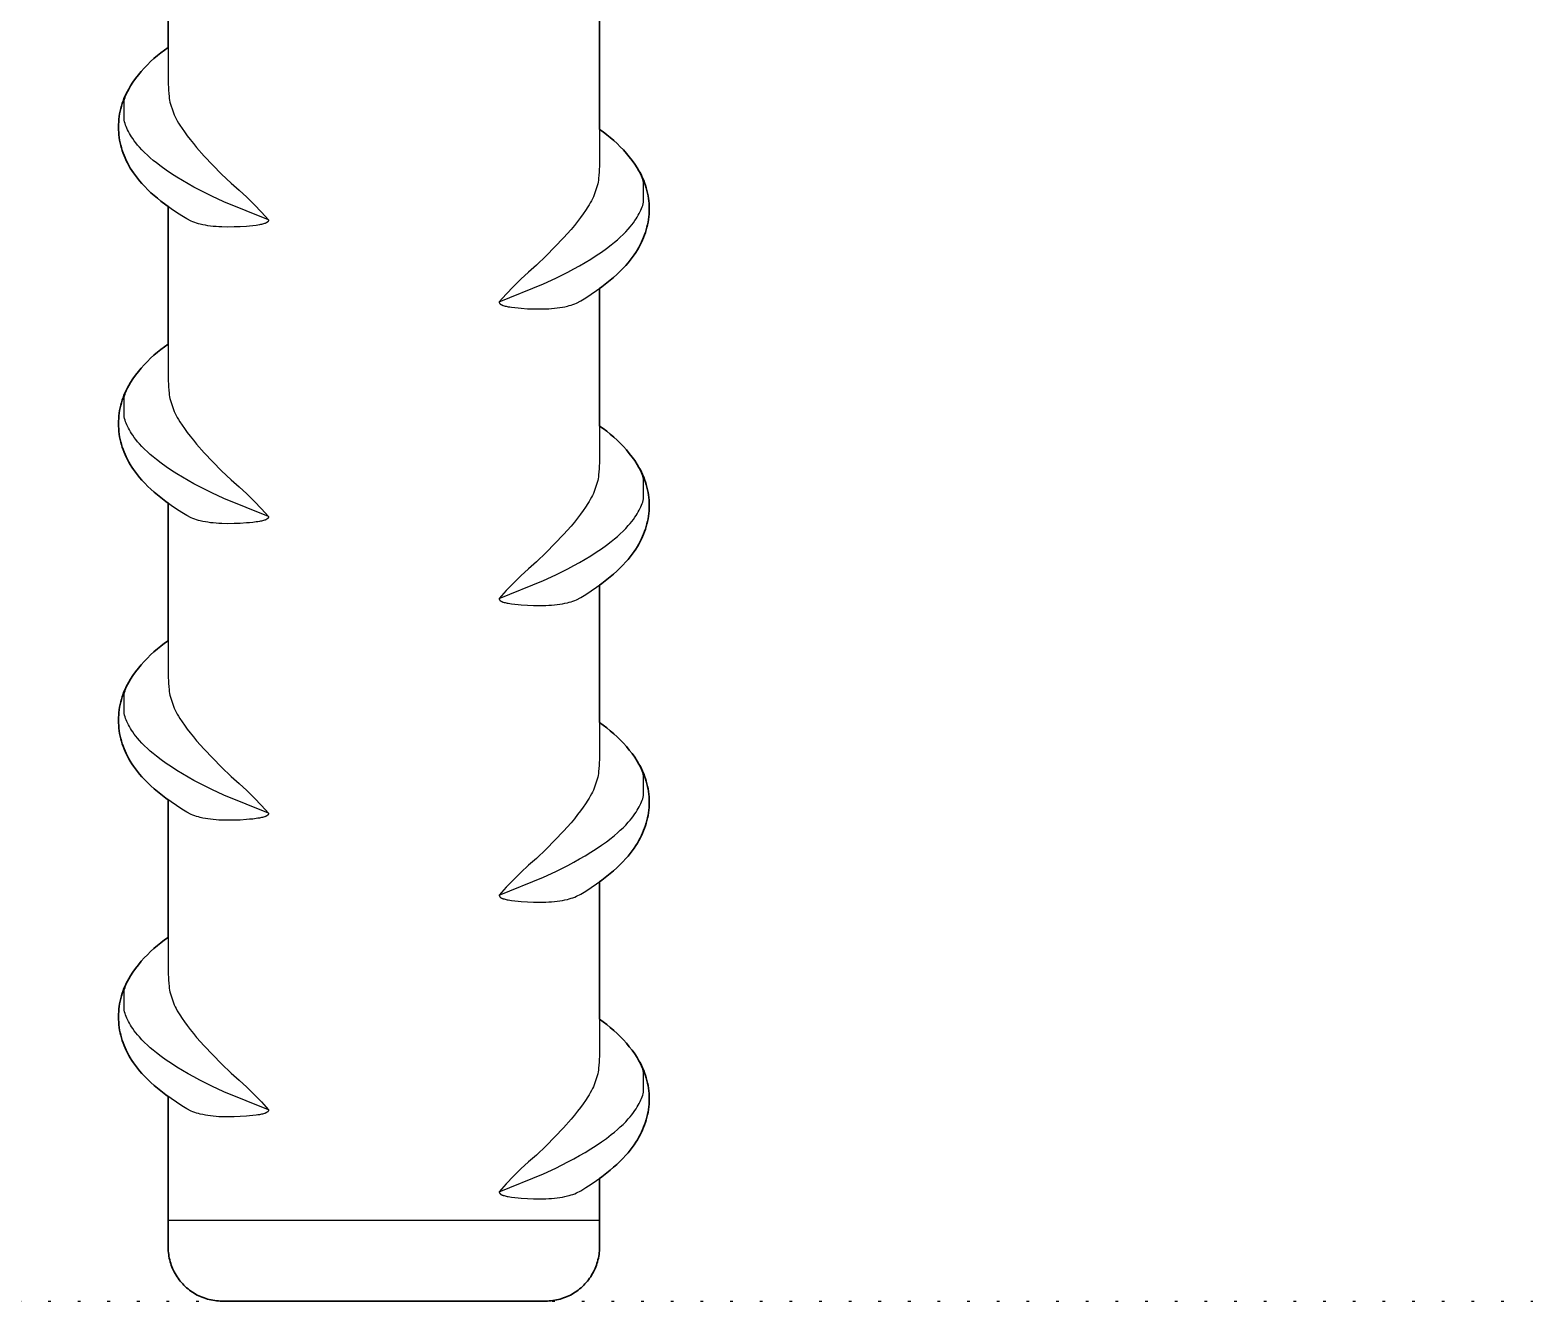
# Model space of a CAD drawing. Header units: millimetres. Extents: x 0 to 1192, y -689 to 404.
# Drawn here: x 775.8 to 831.2, y 0 to 47.1 of the extents above; entities that cross this region are included whole.
import ezdxf

# ---------------------------------------------------------------- set-up
doc = ezdxf.new("R2010")
doc.units = ezdxf.units.MM
doc.linetypes.add('Dots', pattern=[1, 0, -1])
doc.layers.add('Blocks', color=7, linetype='Continuous')
for name, color, linetype, lineweight, true_color in [('Blocks$Inner', 7, 'Continuous', 25, 0x007f00), ('Blocks$Outline', 7, 'Continuous', 35, 0xff3f3f), ('Groud', 7, 'Dots', 25, 0x243775)]:
    doc.layers.add(name, color=color, linetype=linetype, lineweight=lineweight, true_color=true_color)

# ---------------------------------------------------------------- blocks, each defined once
blk = doc.blocks.new('Rebar Side Table Side')
at = {"layer": 'Blocks$Inner'}
for points in [[(60.557, 51.585), (60.557, 45.224), (60.568, 44.9), (60.577, 44.786), (60.59, 44.672), (60.6, 44.603), (60.611, 44.534), (60.625, 44.466), (60.751, 44.062), (60.783, 43.989), (60.818, 43.916), (60.854, 43.845), (60.897, 43.766), (60.943, 43.688), (60.99, 43.611), (61.074, 43.481), (61.162, 43.355), (61.264, 43.215), (61.37, 43.077), (61.491, 42.927), (61.614, 42.779), (61.892, 42.463), (62.538, 41.795), (62.896, 41.451), (63.191, 41.199), (63.476, 40.936), (63.753, 40.665), (64.02, 40.384), (64.278, 40.094), (62.628, 40.759), (62.174, 40.972), (61.728, 41.196), (61.51, 41.312), (61.295, 41.432), (61.086, 41.554), (60.879, 41.68), (60.681, 41.807), (60.486, 41.939), (60.301, 42.072), (60.12, 42.21), (60.006, 42.303), (59.895, 42.397), (59.786, 42.495), (59.684, 42.592), (59.586, 42.691), (59.491, 42.794), (59.425, 42.87), (59.361, 42.947), (59.3, 43.027), (59.241, 43.108), (59.199, 43.172), (59.158, 43.237), (59.119, 43.304), (59.082, 43.371), (59.048, 43.44), (59.022, 43.496), (58.998, 43.553), (58.976, 43.611), (58.956, 43.669), (58.938, 43.728), (58.922, 43.788), (58.922, 44.513), (58.938, 44.573), (58.956, 44.632), (58.976, 44.691), (58.998, 44.748), (59.022, 44.805), (59.048, 44.862), (59.159, 45.065), (59.252, 45.204), (59.351, 45.339), (59.453, 45.472), (59.561, 45.6), (59.672, 45.725), (59.787, 45.847), (59.906, 45.964), (60.03, 46.078), (60.156, 46.187), (60.287, 46.292), (60.42, 46.393), (60.557, 46.489)], [(76.557, 48.548), (76.557, 42.187), (76.547, 41.863), (76.537, 41.749), (76.525, 41.635), (76.515, 41.566), (76.503, 41.497), (76.49, 41.429), (76.364, 41.025), (76.331, 40.952), (76.297, 40.879), (76.261, 40.808), (76.217, 40.729), (76.172, 40.651), (76.125, 40.574), (76.041, 40.444), (75.953, 40.318), (75.851, 40.178), (75.745, 40.04), (75.624, 39.89), (75.5, 39.742), (75.222, 39.426), (74.577, 38.758), (74.218, 38.414), (73.924, 38.161), (73.638, 37.899), (73.362, 37.628), (73.094, 37.347), (72.837, 37.057), (74.486, 37.722), (74.941, 37.935), (75.387, 38.159), (75.604, 38.275), (75.82, 38.395), (76.029, 38.517), (76.235, 38.643), (76.434, 38.77), (76.629, 38.902), (76.814, 39.035), (76.995, 39.173), (77.109, 39.266), (77.22, 39.36), (77.329, 39.458), (77.43, 39.555), (77.529, 39.654), (77.624, 39.757), (77.69, 39.833), (77.753, 39.91), (77.815, 39.99), (77.873, 40.071), (77.916, 40.135), (77.957, 40.2), (77.996, 40.267), (78.032, 40.334), (78.067, 40.403), (78.093, 40.459), (78.116, 40.516), (78.139, 40.574), (78.159, 40.632), (78.177, 40.691), (78.193, 40.751), (78.193, 41.476), (78.177, 41.536), (78.159, 41.595), (78.139, 41.654), (78.116, 41.711), (78.093, 41.768), (78.067, 41.824), (77.956, 42.028), (77.862, 42.167), (77.764, 42.302), (77.661, 42.435), (77.554, 42.563), (77.443, 42.688), (77.327, 42.81), (77.208, 42.927), (77.085, 43.041), (76.958, 43.15), (76.828, 43.255), (76.694, 43.356), (76.557, 43.452)], [(64.278, 40.094), (64.278, 40.09), (64.278, 40.087), (64.278, 40.085), (64.278, 40.083), (64.278, 40.081), (64.277, 40.079), (64.277, 40.077), (64.277, 40.075), (64.277, 40.073), (64.276, 40.071), (64.276, 40.069), (64.275, 40.068), (64.275, 40.066), (64.274, 40.064), (64.274, 40.062), (64.273, 40.06), (64.272, 40.058), (64.272, 40.057), (64.271, 40.055), (64.27, 40.053), (64.269, 40.051), (64.268, 40.05), (64.267, 40.048), (64.266, 40.046), (64.265, 40.044), (64.264, 40.043), (64.263, 40.041), (64.262, 40.039), (64.261, 40.038), (64.26, 40.036), (64.259, 40.034), (64.257, 40.032), (64.256, 40.031), (64.254, 40.029), (64.253, 40.027), (64.251, 40.025), (64.249, 40.024), (64.248, 40.022), (64.244, 40.019), (64.241, 40.015), (64.237, 40.012), (64.233, 40.009), (64.23, 40.006), (64.226, 40.004), (64.222, 40.001), (64.218, 39.998), (64.213, 39.996), (64.209, 39.993), (64.201, 39.989), (64.195, 39.986), (64.189, 39.982), (64.176, 39.977), (64.164, 39.971), (64.151, 39.966), (64.138, 39.961), (64.125, 39.957), (64.099, 39.949), (64.06, 39.938), (64.021, 39.929), (63.982, 39.921), (63.943, 39.913), (63.882, 39.903), (63.821, 39.893), (63.7, 39.878), (63.58, 39.866), (63.462, 39.855), (63.234, 39.84), (63.005, 39.832), (62.775, 39.83), (62.546, 39.834), (62.439, 39.839), (62.333, 39.846), (62.23, 39.855), (62.127, 39.867), (62.031, 39.88), (61.936, 39.895), (61.841, 39.914), (61.746, 39.936), (61.678, 39.953), (61.611, 39.974), (61.544, 39.996), (61.478, 40.021), (61.413, 40.048), (61.25, 40.132), (61.068, 40.244), (60.864, 40.374), (60.664, 40.51), (60.469, 40.65), (60.279, 40.795), (60.156, 40.895), (60.036, 40.998), (59.918, 41.104), (59.801, 41.214), (59.689, 41.328), (59.58, 41.446), (59.498, 41.54), (59.419, 41.637), (59.343, 41.736), (59.27, 41.838), (59.21, 41.927), (59.153, 42.019), (59.099, 42.112), (59.047, 42.207), (58.999, 42.303), (58.958, 42.393), (58.919, 42.483), (58.884, 42.575), (58.852, 42.668), (58.823, 42.762), (58.798, 42.857), (58.776, 42.953), (58.757, 43.049), (58.742, 43.146), (58.73, 43.244), (58.721, 43.342), (58.716, 43.44), (58.714, 43.539), (58.716, 43.637), (58.721, 43.735), (58.729, 43.833), (58.741, 43.931), (58.757, 44.028), (58.775, 44.124), (58.797, 44.22), (58.823, 44.315), (58.851, 44.409), (58.883, 44.502), (58.918, 44.594), (58.957, 44.685), (58.998, 44.774), (59.043, 44.862), (59.095, 44.948)], [(72.837, 37.057), (72.837, 37.053), (72.837, 37.049), (72.837, 37.048), (72.837, 37.046), (72.837, 37.044), (72.837, 37.042), (72.837, 37.04), (72.838, 37.038), (72.838, 37.036), (72.838, 37.034), (72.839, 37.032), (72.839, 37.031), (72.84, 37.029), (72.84, 37.027), (72.841, 37.025), (72.842, 37.023), (72.842, 37.021), (72.843, 37.02), (72.844, 37.018), (72.845, 37.016), (72.845, 37.014), (72.846, 37.012), (72.847, 37.011), (72.848, 37.009), (72.849, 37.007), (72.85, 37.006), (72.851, 37.004), (72.852, 37.002), (72.853, 37.001), (72.855, 36.999), (72.856, 36.997), (72.857, 36.995), (72.859, 36.994), (72.86, 36.992), (72.862, 36.99), (72.864, 36.988), (72.865, 36.986), (72.867, 36.985), (72.87, 36.981), (72.874, 36.978), (72.878, 36.975), (72.881, 36.972), (72.885, 36.969), (72.889, 36.967), (72.893, 36.964), (72.897, 36.961), (72.901, 36.959), (72.905, 36.956), (72.914, 36.952), (72.92, 36.948), (72.926, 36.945), (72.938, 36.94), (72.951, 36.934), (72.964, 36.929), (72.976, 36.924), (72.989, 36.92), (73.016, 36.912), (73.054, 36.901), (73.093, 36.892), (73.132, 36.884), (73.172, 36.876), (73.233, 36.866), (73.294, 36.856), (73.415, 36.841), (73.534, 36.829), (73.652, 36.818), (73.881, 36.803), (74.11, 36.795), (74.339, 36.793), (74.568, 36.797), (74.675, 36.802), (74.782, 36.809), (74.885, 36.818), (74.987, 36.83), (75.083, 36.842), (75.179, 36.858), (75.274, 36.877), (75.368, 36.899), (75.436, 36.916), (75.504, 36.937), (75.57, 36.959), (75.636, 36.984), (75.701, 37.011), (75.865, 37.095), (76.047, 37.207), (76.251, 37.337), (76.451, 37.473), (76.645, 37.613), (76.835, 37.758), (76.958, 37.858), (77.079, 37.961), (77.197, 38.067), (77.313, 38.177), (77.426, 38.291), (77.535, 38.409), (77.617, 38.503), (77.696, 38.6), (77.771, 38.699), (77.844, 38.801), (77.904, 38.89), (77.962, 38.982), (78.016, 39.075), (78.067, 39.17), (78.115, 39.266), (78.157, 39.356), (78.195, 39.446), (78.23, 39.538), (78.262, 39.631), (78.291, 39.725), (78.317, 39.82), (78.339, 39.916), (78.358, 40.012), (78.373, 40.109), (78.385, 40.207), (78.394, 40.305), (78.399, 40.403), (78.4, 40.501), (78.399, 40.6), (78.394, 40.698), (78.385, 40.796), (78.373, 40.894), (78.358, 40.991), (78.339, 41.087), (78.317, 41.183), (78.292, 41.278), (78.263, 41.372), (78.231, 41.465), (78.196, 41.557), (78.158, 41.648), (78.117, 41.737), (78.072, 41.824), (78.02, 41.911)], [(60.557, 40.585), (60.557, 34.224), (60.568, 33.9), (60.577, 33.786), (60.59, 33.672), (60.6, 33.603), (60.611, 33.534), (60.625, 33.466), (60.751, 33.062), (60.783, 32.989), (60.818, 32.916), (60.854, 32.845), (60.897, 32.766), (60.943, 32.688), (60.99, 32.611), (61.074, 32.481), (61.162, 32.355), (61.264, 32.215), (61.37, 32.077), (61.491, 31.927), (61.614, 31.779), (61.892, 31.463), (62.538, 30.795), (62.896, 30.451), (63.191, 30.199), (63.476, 29.936), (63.753, 29.665), (64.02, 29.384), (64.278, 29.094), (62.628, 29.759), (62.174, 29.972), (61.728, 30.196), (61.51, 30.312), (61.295, 30.432), (61.086, 30.554), (60.879, 30.68), (60.681, 30.807), (60.486, 30.939), (60.301, 31.072), (60.12, 31.21), (60.006, 31.303), (59.895, 31.397), (59.786, 31.495), (59.684, 31.592), (59.586, 31.691), (59.491, 31.794), (59.425, 31.87), (59.361, 31.947), (59.3, 32.027), (59.241, 32.108), (59.199, 32.172), (59.158, 32.237), (59.119, 32.304), (59.082, 32.371), (59.048, 32.44), (59.022, 32.496), (58.998, 32.553), (58.976, 32.611), (58.956, 32.669), (58.938, 32.728), (58.922, 32.788), (58.922, 33.513), (58.938, 33.573), (58.956, 33.632), (58.976, 33.691), (58.998, 33.748), (59.022, 33.805), (59.048, 33.862), (59.159, 34.065), (59.252, 34.204), (59.351, 34.339), (59.453, 34.472), (59.561, 34.6), (59.672, 34.725), (59.787, 34.847), (59.906, 34.964), (60.03, 35.078), (60.156, 35.187), (60.287, 35.292), (60.42, 35.393), (60.557, 35.489)], [(76.557, 37.548), (76.557, 31.187), (76.547, 30.863), (76.537, 30.749), (76.525, 30.635), (76.515, 30.566), (76.503, 30.497), (76.49, 30.429), (76.364, 30.025), (76.331, 29.952), (76.297, 29.879), (76.261, 29.808), (76.217, 29.729), (76.172, 29.651), (76.125, 29.574), (76.041, 29.444), (75.953, 29.318), (75.851, 29.178), (75.745, 29.04), (75.624, 28.89), (75.5, 28.742), (75.222, 28.426), (74.577, 27.758), (74.218, 27.414), (73.924, 27.161), (73.638, 26.899), (73.362, 26.628), (73.094, 26.347), (72.837, 26.057), (74.486, 26.722), (74.941, 26.935), (75.387, 27.159), (75.604, 27.275), (75.82, 27.395), (76.029, 27.517), (76.235, 27.643), (76.434, 27.77), (76.629, 27.902), (76.814, 28.035), (76.995, 28.173), (77.109, 28.266), (77.22, 28.36), (77.329, 28.458), (77.43, 28.555), (77.529, 28.654), (77.624, 28.757), (77.69, 28.833), (77.753, 28.91), (77.815, 28.99), (77.873, 29.071), (77.916, 29.135), (77.957, 29.2), (77.996, 29.267), (78.032, 29.334), (78.067, 29.403), (78.093, 29.459), (78.116, 29.516), (78.139, 29.574), (78.159, 29.632), (78.177, 29.691), (78.193, 29.751), (78.193, 30.476), (78.177, 30.536), (78.159, 30.595), (78.139, 30.654), (78.116, 30.711), (78.093, 30.768), (78.067, 30.824), (77.956, 31.028), (77.862, 31.167), (77.764, 31.302), (77.661, 31.435), (77.554, 31.563), (77.443, 31.688), (77.327, 31.81), (77.208, 31.927), (77.085, 32.041), (76.958, 32.15), (76.828, 32.255), (76.694, 32.356), (76.557, 32.452)], [(64.278, 29.094), (64.278, 29.09), (64.278, 29.087), (64.278, 29.085), (64.278, 29.083), (64.278, 29.081), (64.277, 29.079), (64.277, 29.077), (64.277, 29.075), (64.277, 29.073), (64.276, 29.071), (64.276, 29.069), (64.275, 29.068), (64.275, 29.066), (64.274, 29.064), (64.274, 29.062), (64.273, 29.06), (64.272, 29.058), (64.272, 29.057), (64.271, 29.055), (64.27, 29.053), (64.269, 29.051), (64.268, 29.05), (64.267, 29.048), (64.266, 29.046), (64.265, 29.044), (64.264, 29.043), (64.263, 29.041), (64.262, 29.039), (64.261, 29.038), (64.26, 29.036), (64.259, 29.034), (64.257, 29.032), (64.256, 29.031), (64.254, 29.029), (64.253, 29.027), (64.251, 29.025), (64.249, 29.024), (64.248, 29.022), (64.244, 29.019), (64.241, 29.015), (64.237, 29.012), (64.233, 29.009), (64.23, 29.006), (64.226, 29.004), (64.222, 29.001), (64.218, 28.998), (64.213, 28.996), (64.209, 28.993), (64.201, 28.989), (64.195, 28.986), (64.189, 28.982), (64.176, 28.977), (64.164, 28.971), (64.151, 28.966), (64.138, 28.961), (64.125, 28.957), (64.099, 28.949), (64.06, 28.938), (64.021, 28.929), (63.982, 28.921), (63.943, 28.913), (63.882, 28.903), (63.821, 28.893), (63.7, 28.878), (63.58, 28.866), (63.462, 28.855), (63.234, 28.84), (63.005, 28.832), (62.775, 28.83), (62.546, 28.834), (62.439, 28.839), (62.333, 28.846), (62.23, 28.855), (62.127, 28.867), (62.031, 28.88), (61.936, 28.895), (61.841, 28.914), (61.746, 28.936), (61.678, 28.953), (61.611, 28.974), (61.544, 28.996), (61.478, 29.021), (61.413, 29.048), (61.25, 29.132), (61.068, 29.244), (60.864, 29.374), (60.664, 29.51), (60.469, 29.65), (60.279, 29.795), (60.156, 29.895), (60.036, 29.998), (59.918, 30.104), (59.801, 30.214), (59.689, 30.328), (59.58, 30.446), (59.498, 30.54), (59.419, 30.637), (59.343, 30.736), (59.27, 30.838), (59.21, 30.927), (59.153, 31.019), (59.099, 31.112), (59.047, 31.207), (58.999, 31.303), (58.958, 31.393), (58.919, 31.483), (58.884, 31.575), (58.852, 31.668), (58.823, 31.762), (58.798, 31.857), (58.776, 31.953), (58.757, 32.049), (58.742, 32.146), (58.73, 32.244), (58.721, 32.342), (58.716, 32.44), (58.714, 32.539), (58.716, 32.637), (58.721, 32.735), (58.729, 32.833), (58.741, 32.931), (58.757, 33.028), (58.775, 33.124), (58.797, 33.22), (58.823, 33.315), (58.851, 33.409), (58.883, 33.502), (58.918, 33.594), (58.957, 33.685), (58.998, 33.774), (59.043, 33.862), (59.095, 33.948)], [(72.837, 26.057), (72.837, 26.053), (72.837, 26.049), (72.837, 26.048), (72.837, 26.046), (72.837, 26.044), (72.837, 26.042), (72.837, 26.04), (72.838, 26.038), (72.838, 26.036), (72.838, 26.034), (72.839, 26.032), (72.839, 26.031), (72.84, 26.029), (72.84, 26.027), (72.841, 26.025), (72.842, 26.023), (72.842, 26.021), (72.843, 26.02), (72.844, 26.018), (72.845, 26.016), (72.845, 26.014), (72.846, 26.012), (72.847, 26.011), (72.848, 26.009), (72.849, 26.007), (72.85, 26.006), (72.851, 26.004), (72.852, 26.002), (72.853, 26.001), (72.855, 25.999), (72.856, 25.997), (72.857, 25.995), (72.859, 25.994), (72.86, 25.992), (72.862, 25.99), (72.864, 25.988), (72.865, 25.986), (72.867, 25.985), (72.87, 25.981), (72.874, 25.978), (72.878, 25.975), (72.881, 25.972), (72.885, 25.969), (72.889, 25.967), (72.893, 25.964), (72.897, 25.961), (72.901, 25.959), (72.905, 25.956), (72.914, 25.952), (72.92, 25.948), (72.926, 25.945), (72.938, 25.94), (72.951, 25.934), (72.964, 25.929), (72.976, 25.924), (72.989, 25.92), (73.016, 25.912), (73.054, 25.901), (73.093, 25.892), (73.132, 25.884), (73.172, 25.876), (73.233, 25.866), (73.294, 25.856), (73.415, 25.841), (73.534, 25.829), (73.652, 25.818), (73.881, 25.803), (74.11, 25.795), (74.339, 25.793), (74.568, 25.797), (74.675, 25.802), (74.782, 25.809), (74.885, 25.818), (74.987, 25.83), (75.083, 25.842), (75.179, 25.858), (75.274, 25.877), (75.368, 25.899), (75.436, 25.916), (75.504, 25.937), (75.57, 25.959), (75.636, 25.984), (75.701, 26.011), (75.865, 26.095), (76.047, 26.207), (76.251, 26.337), (76.451, 26.473), (76.645, 26.613), (76.835, 26.758), (76.958, 26.858), (77.079, 26.961), (77.197, 27.067), (77.313, 27.177), (77.426, 27.291), (77.535, 27.409), (77.617, 27.503), (77.696, 27.6), (77.771, 27.699), (77.844, 27.801), (77.904, 27.89), (77.962, 27.982), (78.016, 28.075), (78.067, 28.17), (78.115, 28.266), (78.157, 28.356), (78.195, 28.446), (78.23, 28.538), (78.262, 28.631), (78.291, 28.725), (78.317, 28.82), (78.339, 28.916), (78.358, 29.012), (78.373, 29.109), (78.385, 29.207), (78.394, 29.305), (78.399, 29.403), (78.4, 29.501), (78.399, 29.6), (78.394, 29.698), (78.385, 29.796), (78.373, 29.894), (78.358, 29.991), (78.339, 30.087), (78.317, 30.183), (78.292, 30.278), (78.263, 30.372), (78.231, 30.465), (78.196, 30.557), (78.158, 30.648), (78.117, 30.737), (78.072, 30.824), (78.02, 30.911)], [(60.557, 29.585), (60.557, 23.224), (60.568, 22.9), (60.577, 22.786), (60.59, 22.672), (60.6, 22.603), (60.611, 22.534), (60.625, 22.466), (60.751, 22.062), (60.783, 21.989), (60.818, 21.916), (60.854, 21.845), (60.897, 21.766), (60.943, 21.688), (60.99, 21.611), (61.074, 21.481), (61.162, 21.355), (61.264, 21.215), (61.37, 21.077), (61.491, 20.927), (61.614, 20.779), (61.892, 20.463), (62.538, 19.795), (62.896, 19.451), (63.191, 19.199), (63.476, 18.936), (63.753, 18.665), (64.02, 18.384), (64.278, 18.094), (62.628, 18.759), (62.174, 18.972), (61.728, 19.196), (61.51, 19.312), (61.295, 19.432), (61.086, 19.554), (60.879, 19.68), (60.681, 19.807), (60.486, 19.939), (60.301, 20.072), (60.12, 20.21), (60.006, 20.303), (59.895, 20.397), (59.786, 20.495), (59.684, 20.592), (59.586, 20.691), (59.491, 20.794), (59.425, 20.87), (59.361, 20.947), (59.3, 21.027), (59.241, 21.108), (59.199, 21.172), (59.158, 21.237), (59.119, 21.304), (59.082, 21.371), (59.048, 21.44), (59.022, 21.496), (58.998, 21.553), (58.976, 21.611), (58.956, 21.669), (58.938, 21.728), (58.922, 21.788), (58.922, 22.513), (58.938, 22.573), (58.956, 22.632), (58.976, 22.691), (58.998, 22.748), (59.022, 22.805), (59.048, 22.862), (59.159, 23.065), (59.252, 23.204), (59.351, 23.339), (59.453, 23.472), (59.561, 23.6), (59.672, 23.725), (59.787, 23.847), (59.906, 23.964), (60.03, 24.078), (60.156, 24.187), (60.287, 24.292), (60.42, 24.393), (60.557, 24.489)], [(76.557, 26.548), (76.557, 20.187), (76.547, 19.863), (76.537, 19.749), (76.525, 19.635), (76.515, 19.566), (76.503, 19.497), (76.49, 19.429), (76.364, 19.025), (76.331, 18.952), (76.297, 18.879), (76.261, 18.808), (76.217, 18.729), (76.172, 18.651), (76.125, 18.574), (76.041, 18.444), (75.953, 18.318), (75.851, 18.178), (75.745, 18.04), (75.624, 17.89), (75.5, 17.742), (75.222, 17.426), (74.577, 16.758), (74.218, 16.414), (73.924, 16.161), (73.638, 15.899), (73.362, 15.628), (73.094, 15.347), (72.837, 15.057), (74.486, 15.722), (74.941, 15.935), (75.387, 16.159), (75.604, 16.275), (75.82, 16.395), (76.029, 16.517), (76.235, 16.643), (76.434, 16.77), (76.629, 16.902), (76.814, 17.035), (76.995, 17.173), (77.109, 17.266), (77.22, 17.36), (77.329, 17.458), (77.43, 17.555), (77.529, 17.654), (77.624, 17.757), (77.69, 17.833), (77.753, 17.91), (77.815, 17.99), (77.873, 18.071), (77.916, 18.135), (77.957, 18.2), (77.996, 18.267), (78.032, 18.334), (78.067, 18.403), (78.093, 18.459), (78.116, 18.516), (78.139, 18.574), (78.159, 18.632), (78.177, 18.691), (78.193, 18.751), (78.193, 19.476), (78.177, 19.536), (78.159, 19.595), (78.139, 19.654), (78.116, 19.711), (78.093, 19.768), (78.067, 19.824), (77.956, 20.028), (77.862, 20.167), (77.764, 20.302), (77.661, 20.435), (77.554, 20.563), (77.443, 20.688), (77.327, 20.81), (77.208, 20.927), (77.085, 21.041), (76.958, 21.15), (76.828, 21.255), (76.694, 21.356), (76.557, 21.452)], [(64.278, 18.094), (64.278, 18.09), (64.278, 18.087), (64.278, 18.085), (64.278, 18.083), (64.278, 18.081), (64.277, 18.079), (64.277, 18.077), (64.277, 18.075), (64.277, 18.073), (64.276, 18.071), (64.276, 18.069), (64.275, 18.068), (64.275, 18.066), (64.274, 18.064), (64.274, 18.062), (64.273, 18.06), (64.272, 18.058), (64.272, 18.057), (64.271, 18.055), (64.27, 18.053), (64.269, 18.051), (64.268, 18.05), (64.267, 18.048), (64.266, 18.046), (64.265, 18.044), (64.264, 18.043), (64.263, 18.041), (64.262, 18.039), (64.261, 18.038), (64.26, 18.036), (64.259, 18.034), (64.257, 18.032), (64.256, 18.031), (64.254, 18.029), (64.253, 18.027), (64.251, 18.025), (64.249, 18.024), (64.248, 18.022), (64.244, 18.019), (64.241, 18.015), (64.237, 18.012), (64.233, 18.009), (64.23, 18.006), (64.226, 18.004), (64.222, 18.001), (64.218, 17.998), (64.213, 17.996), (64.209, 17.993), (64.201, 17.989), (64.195, 17.986), (64.189, 17.982), (64.176, 17.977), (64.164, 17.971), (64.151, 17.966), (64.138, 17.961), (64.125, 17.957), (64.099, 17.949), (64.06, 17.938), (64.021, 17.929), (63.982, 17.921), (63.943, 17.913), (63.882, 17.903), (63.821, 17.893), (63.7, 17.878), (63.58, 17.866), (63.462, 17.855), (63.234, 17.84), (63.005, 17.832), (62.775, 17.83), (62.546, 17.834), (62.439, 17.839), (62.333, 17.846), (62.23, 17.855), (62.127, 17.867), (62.031, 17.88), (61.936, 17.895), (61.841, 17.914), (61.746, 17.936), (61.678, 17.953), (61.611, 17.974), (61.544, 17.996), (61.478, 18.021), (61.413, 18.048), (61.25, 18.132), (61.068, 18.244), (60.864, 18.374), (60.664, 18.51), (60.469, 18.65), (60.279, 18.795), (60.156, 18.895), (60.036, 18.998), (59.918, 19.104), (59.801, 19.214), (59.689, 19.328), (59.58, 19.446), (59.498, 19.54), (59.419, 19.637), (59.343, 19.736), (59.27, 19.838), (59.21, 19.927), (59.153, 20.019), (59.099, 20.112), (59.047, 20.207), (58.999, 20.303), (58.958, 20.393), (58.919, 20.483), (58.884, 20.575), (58.852, 20.668), (58.823, 20.762), (58.798, 20.857), (58.776, 20.953), (58.757, 21.049), (58.742, 21.146), (58.73, 21.244), (58.721, 21.342), (58.716, 21.44), (58.714, 21.539), (58.716, 21.637), (58.721, 21.735), (58.729, 21.833), (58.741, 21.931), (58.757, 22.028), (58.775, 22.124), (58.797, 22.22), (58.823, 22.315), (58.851, 22.409), (58.883, 22.502), (58.918, 22.594), (58.957, 22.685), (58.998, 22.774), (59.043, 22.862), (59.095, 22.948)], [(72.837, 15.057), (72.837, 15.053), (72.837, 15.049), (72.837, 15.048), (72.837, 15.046), (72.837, 15.044), (72.837, 15.042), (72.837, 15.04), (72.838, 15.038), (72.838, 15.036), (72.838, 15.034), (72.839, 15.032), (72.839, 15.031), (72.84, 15.029), (72.84, 15.027), (72.841, 15.025), (72.842, 15.023), (72.842, 15.021), (72.843, 15.02), (72.844, 15.018), (72.845, 15.016), (72.845, 15.014), (72.846, 15.012), (72.847, 15.011), (72.848, 15.009), (72.849, 15.007), (72.85, 15.006), (72.851, 15.004), (72.852, 15.002), (72.853, 15.001), (72.855, 14.999), (72.856, 14.997), (72.857, 14.995), (72.859, 14.994), (72.86, 14.992), (72.862, 14.99), (72.864, 14.988), (72.865, 14.986), (72.867, 14.985), (72.87, 14.981), (72.874, 14.978), (72.878, 14.975), (72.881, 14.972), (72.885, 14.969), (72.889, 14.967), (72.893, 14.964), (72.897, 14.961), (72.901, 14.959), (72.905, 14.956), (72.914, 14.952), (72.92, 14.948), (72.926, 14.945), (72.938, 14.94), (72.951, 14.934), (72.964, 14.929), (72.976, 14.924), (72.989, 14.92), (73.016, 14.912), (73.054, 14.901), (73.093, 14.892), (73.132, 14.884), (73.172, 14.876), (73.233, 14.866), (73.294, 14.856), (73.415, 14.841), (73.534, 14.829), (73.652, 14.818), (73.881, 14.803), (74.11, 14.795), (74.339, 14.793), (74.568, 14.797), (74.675, 14.802), (74.782, 14.809), (74.885, 14.818), (74.987, 14.83), (75.083, 14.842), (75.179, 14.858), (75.274, 14.877), (75.368, 14.899), (75.436, 14.916), (75.504, 14.937), (75.57, 14.959), (75.636, 14.984), (75.701, 15.011), (75.865, 15.095), (76.047, 15.207), (76.251, 15.337), (76.451, 15.473), (76.645, 15.613), (76.835, 15.758), (76.958, 15.858), (77.079, 15.961), (77.197, 16.067), (77.313, 16.177), (77.426, 16.291), (77.535, 16.409), (77.617, 16.503), (77.696, 16.6), (77.771, 16.699), (77.844, 16.801), (77.904, 16.89), (77.962, 16.982), (78.016, 17.075), (78.067, 17.17), (78.115, 17.266), (78.157, 17.356), (78.195, 17.446), (78.23, 17.538), (78.262, 17.631), (78.291, 17.725), (78.317, 17.82), (78.339, 17.916), (78.358, 18.012), (78.373, 18.109), (78.385, 18.207), (78.394, 18.305), (78.399, 18.403), (78.4, 18.501), (78.399, 18.6), (78.394, 18.698), (78.385, 18.796), (78.373, 18.894), (78.358, 18.991), (78.339, 19.087), (78.317, 19.183), (78.292, 19.278), (78.263, 19.372), (78.231, 19.465), (78.196, 19.557), (78.158, 19.648), (78.117, 19.737), (78.072, 19.824), (78.02, 19.911)], [(60.557, 18.585), (60.557, 12.224), (60.568, 11.9), (60.577, 11.786), (60.59, 11.672), (60.6, 11.603), (60.611, 11.534), (60.625, 11.466), (60.751, 11.062), (60.783, 10.989), (60.818, 10.916), (60.854, 10.845), (60.897, 10.766), (60.943, 10.688), (60.99, 10.611), (61.074, 10.481), (61.162, 10.355), (61.264, 10.215), (61.37, 10.077), (61.491, 9.927), (61.614, 9.779), (61.892, 9.463), (62.538, 8.795), (62.896, 8.451), (63.191, 8.199), (63.476, 7.936), (63.753, 7.665), (64.02, 7.384), (64.278, 7.094), (64.278, 7.09), (64.278, 7.087), (64.278, 7.085), (64.278, 7.083), (64.278, 7.081), (64.277, 7.079), (64.277, 7.077), (64.277, 7.075), (64.277, 7.073), (64.276, 7.071), (64.276, 7.069), (64.275, 7.068), (64.275, 7.066), (64.274, 7.064), (64.274, 7.062), (64.273, 7.06), (64.272, 7.058), (64.272, 7.057), (64.271, 7.055), (64.27, 7.053), (64.269, 7.051), (64.268, 7.05), (64.267, 7.048), (64.266, 7.046), (64.265, 7.044), (64.264, 7.043), (64.263, 7.041), (64.262, 7.039), (64.261, 7.038), (64.26, 7.036), (64.259, 7.034), (64.257, 7.032), (64.256, 7.031), (64.254, 7.029), (64.253, 7.027), (64.251, 7.025), (64.249, 7.024), (64.248, 7.022), (64.244, 7.019), (64.241, 7.015), (64.237, 7.012), (64.233, 7.009), (64.23, 7.006), (64.226, 7.004), (64.222, 7.001), (64.218, 6.998), (64.213, 6.996), (64.209, 6.993), (64.201, 6.989), (64.195, 6.986), (64.189, 6.982), (64.176, 6.977), (64.164, 6.971), (64.151, 6.966), (64.138, 6.961), (64.125, 6.957), (64.099, 6.949), (64.06, 6.938), (64.021, 6.929), (63.982, 6.921), (63.943, 6.913), (63.882, 6.903), (63.821, 6.893), (63.7, 6.878), (63.58, 6.866), (63.462, 6.855), (63.234, 6.84), (63.005, 6.832), (62.775, 6.83), (62.546, 6.834), (62.439, 6.839), (62.333, 6.846), (62.23, 6.855), (62.127, 6.867), (62.031, 6.88), (61.936, 6.895), (61.841, 6.914), (61.746, 6.936), (61.678, 6.953), (61.611, 6.974), (61.544, 6.996), (61.478, 7.021), (61.413, 7.048), (61.25, 7.132), (61.068, 7.244), (60.864, 7.374), (60.664, 7.51), (60.469, 7.65), (60.279, 7.795), (60.156, 7.895), (60.036, 7.998), (59.918, 8.104), (59.801, 8.214), (59.689, 8.328), (59.58, 8.446), (59.498, 8.54), (59.419, 8.637), (59.343, 8.736), (59.27, 8.838), (59.21, 8.927), (59.153, 9.019), (59.099, 9.112), (59.047, 9.207), (58.999, 9.303), (58.958, 9.393), (58.919, 9.483), (58.884, 9.575), (58.852, 9.668), (58.823, 9.762), (58.798, 9.857), (58.776, 9.953), (58.757, 10.049), (58.742, 10.146), (58.73, 10.244), (58.721, 10.342), (58.716, 10.44), (58.714, 10.539), (58.716, 10.637), (58.721, 10.735), (58.729, 10.833), (58.741, 10.931), (58.757, 11.028), (58.775, 11.124), (58.797, 11.22), (58.823, 11.315), (58.851, 11.409), (58.883, 11.502), (58.918, 11.594), (58.957, 11.685), (58.998, 11.774), (59.043, 11.862), (59.095, 11.948)], [(76.557, 15.548), (76.557, 9.187), (76.547, 8.863), (76.537, 8.749), (76.525, 8.635), (76.515, 8.566), (76.503, 8.497), (76.49, 8.429), (76.364, 8.025), (76.331, 7.952), (76.297, 7.879), (76.261, 7.808), (76.217, 7.729), (76.172, 7.651), (76.125, 7.574), (76.041, 7.444), (75.953, 7.318), (75.851, 7.178), (75.745, 7.04), (75.624, 6.89), (75.5, 6.742), (75.222, 6.426), (74.577, 5.758), (74.218, 5.414), (73.924, 5.161), (73.638, 4.899), (73.362, 4.628), (73.094, 4.347), (72.837, 4.057), (74.486, 4.722), (74.941, 4.935), (75.387, 5.159), (75.604, 5.275), (75.82, 5.395), (76.029, 5.517), (76.235, 5.643), (76.434, 5.77), (76.629, 5.902), (76.814, 6.035), (76.995, 6.173), (77.109, 6.266), (77.22, 6.36), (77.329, 6.458), (77.43, 6.555), (77.529, 6.654), (77.624, 6.757), (77.69, 6.833), (77.753, 6.91), (77.815, 6.99), (77.873, 7.071), (77.916, 7.135), (77.957, 7.2), (77.996, 7.267), (78.032, 7.334), (78.067, 7.403), (78.093, 7.459), (78.116, 7.516), (78.139, 7.574), (78.159, 7.632), (78.177, 7.691), (78.193, 7.751), (78.193, 8.476), (78.177, 8.536), (78.159, 8.595), (78.139, 8.654), (78.116, 8.711), (78.093, 8.768), (78.067, 8.824), (77.956, 9.028), (77.862, 9.167), (77.764, 9.302), (77.661, 9.435), (77.554, 9.563), (77.443, 9.688), (77.327, 9.81), (77.208, 9.927), (77.085, 10.041), (76.958, 10.15), (76.828, 10.255), (76.694, 10.356), (76.557, 10.452)], [(64.278, 7.094), (62.628, 7.759), (62.174, 7.972), (61.728, 8.196), (61.51, 8.312), (61.295, 8.432), (61.086, 8.554), (60.879, 8.68), (60.681, 8.807), (60.486, 8.939), (60.301, 9.072), (60.12, 9.21), (60.006, 9.303), (59.895, 9.397), (59.786, 9.495), (59.684, 9.592), (59.586, 9.691), (59.491, 9.794), (59.425, 9.87), (59.361, 9.947), (59.3, 10.027), (59.241, 10.108), (59.199, 10.172), (59.158, 10.237), (59.119, 10.304), (59.082, 10.371), (59.048, 10.44), (59.022, 10.496), (58.998, 10.553), (58.976, 10.611), (58.956, 10.669), (58.938, 10.728), (58.922, 10.788), (58.922, 11.513), (58.938, 11.573), (58.956, 11.632), (58.976, 11.691), (58.998, 11.748), (59.022, 11.805), (59.048, 11.862), (59.159, 12.065), (59.252, 12.204), (59.351, 12.339), (59.453, 12.472), (59.561, 12.6), (59.672, 12.725), (59.787, 12.847), (59.906, 12.964), (60.03, 13.078), (60.156, 13.187), (60.287, 13.292), (60.42, 13.393), (60.557, 13.489)], [(72.837, 4.057), (72.837, 4.053), (72.837, 4.049), (72.837, 4.048), (72.837, 4.046), (72.837, 4.044), (72.837, 4.042), (72.837, 4.04), (72.838, 4.038), (72.838, 4.036), (72.838, 4.034), (72.839, 4.032), (72.839, 4.031), (72.84, 4.029), (72.84, 4.027), (72.841, 4.025), (72.842, 4.023), (72.842, 4.021), (72.843, 4.02), (72.844, 4.018), (72.845, 4.016), (72.845, 4.014), (72.846, 4.012), (72.847, 4.011), (72.848, 4.009), (72.849, 4.007), (72.85, 4.006), (72.851, 4.004), (72.852, 4.002), (72.853, 4.001), (72.855, 3.999), (72.856, 3.997), (72.857, 3.995), (72.859, 3.994), (72.86, 3.992), (72.862, 3.99), (72.864, 3.988), (72.865, 3.986), (72.867, 3.985), (72.87, 3.981), (72.874, 3.978), (72.878, 3.975), (72.881, 3.972), (72.885, 3.969), (72.889, 3.967), (72.893, 3.964), (72.897, 3.961), (72.901, 3.959), (72.905, 3.956), (72.914, 3.952), (72.92, 3.948), (72.926, 3.945), (72.938, 3.94), (72.951, 3.934), (72.964, 3.929), (72.976, 3.924), (72.989, 3.92), (73.016, 3.912), (73.054, 3.901), (73.093, 3.892), (73.132, 3.884), (73.172, 3.876), (73.233, 3.866), (73.294, 3.856), (73.415, 3.841), (73.534, 3.829), (73.652, 3.818), (73.881, 3.803), (74.11, 3.795), (74.339, 3.793), (74.568, 3.797), (74.675, 3.802), (74.782, 3.809), (74.885, 3.818), (74.987, 3.83), (75.083, 3.842), (75.179, 3.858), (75.274, 3.877), (75.368, 3.899), (75.436, 3.916), (75.504, 3.937), (75.57, 3.959), (75.636, 3.984), (75.701, 4.011), (75.865, 4.095), (76.047, 4.207), (76.251, 4.337), (76.451, 4.473), (76.645, 4.613), (76.835, 4.758), (76.958, 4.858), (77.079, 4.961), (77.197, 5.067), (77.313, 5.177), (77.426, 5.291), (77.535, 5.409), (77.617, 5.503), (77.696, 5.6), (77.771, 5.699), (77.844, 5.801), (77.904, 5.89), (77.962, 5.982), (78.016, 6.075), (78.067, 6.17), (78.115, 6.266), (78.157, 6.356), (78.195, 6.446), (78.23, 6.538), (78.262, 6.631), (78.291, 6.725), (78.317, 6.82), (78.339, 6.916), (78.358, 7.012), (78.373, 7.109), (78.385, 7.207), (78.394, 7.305), (78.399, 7.403), (78.4, 7.501), (78.399, 7.6), (78.394, 7.698), (78.385, 7.796), (78.373, 7.894), (78.358, 7.991), (78.339, 8.087), (78.317, 8.183), (78.292, 8.278), (78.263, 8.372), (78.231, 8.465), (78.196, 8.557), (78.158, 8.648), (78.117, 8.737), (78.072, 8.824), (78.02, 8.911)], [(60.557, 7.585), (60.557, 3), (76.557, 3), (76.557, 4.548)], [(60.557, 3), (60.557, 2), (60.558, 1.932), (60.562, 1.864), (60.568, 1.796), (60.576, 1.728), (60.586, 1.661), (60.599, 1.593), (60.614, 1.527), (60.631, 1.461), (60.651, 1.395), (60.673, 1.331), (60.697, 1.267), (60.723, 1.204), (60.751, 1.141), (60.782, 1.08), (60.814, 1.02), (60.848, 0.961), (60.885, 0.903), (60.923, 0.847), (60.964, 0.792), (61.006, 0.738), (61.05, 0.686), (61.096, 0.635), (61.143, 0.586), (61.192, 0.539), (61.243, 0.493), (61.295, 0.449), (61.349, 0.407), (61.404, 0.366), (61.46, 0.328), (61.518, 0.292), (61.577, 0.257), (61.637, 0.225), (61.698, 0.194), (61.76, 0.166), (61.824, 0.14), (61.888, 0.116), (61.952, 0.094), (62.018, 0.075), (62.084, 0.057), (62.15, 0.042), (62.217, 0.029), (62.285, 0.019), (62.353, 0.011), (62.421, 0.005), (62.489, 0.002), (62.557, 0), (74.557, 0), (74.626, 0.002), (74.694, 0.005), (74.762, 0.011), (74.83, 0.019), (74.897, 0.029), (74.964, 0.042), (75.031, 0.057), (75.097, 0.075), (75.162, 0.094), (75.227, 0.116), (75.291, 0.14), (75.354, 0.166), (75.416, 0.194), (75.477, 0.225), (75.538, 0.257), (75.596, 0.292), (75.654, 0.328), (75.711, 0.366), (75.766, 0.407), (75.819, 0.449), (75.872, 0.493), (75.922, 0.539), (75.972, 0.586), (76.019, 0.635), (76.065, 0.686), (76.109, 0.738), (76.151, 0.792), (76.191, 0.847), (76.23, 0.903), (76.266, 0.961), (76.301, 1.02), (76.333, 1.08), (76.363, 1.141), (76.392, 1.204), (76.418, 1.267), (76.442, 1.331), (76.464, 1.395), (76.483, 1.461), (76.5, 1.527), (76.515, 1.593), (76.528, 1.661), (76.539, 1.728), (76.547, 1.796), (76.553, 1.864), (76.556, 1.932), (76.557, 2), (76.557, 3)]]:
    blk.add_lwpolyline(points, dxfattribs=at)
at = {"layer": 'Blocks$Outline'}
for points in [[(60.557, 46.489), (60.558, 51.586)], [(76.557, 48.549), (76.557, 43.452)], [(59.095, 44.948), (59.159, 45.065), (59.252, 45.204), (59.351, 45.339), (59.453, 45.472), (59.561, 45.6), (59.672, 45.725), (59.787, 45.847), (59.906, 45.964), (60.03, 46.078), (60.156, 46.187), (60.287, 46.292), (60.42, 46.393), (60.557, 46.489)], [(60.558, 40.586), (60.469, 40.65), (60.279, 40.795), (60.156, 40.895), (60.036, 40.998), (59.918, 41.104), (59.801, 41.214), (59.689, 41.328), (59.58, 41.446), (59.498, 41.54), (59.419, 41.637), (59.343, 41.736), (59.27, 41.838), (59.21, 41.927), (59.153, 42.019), (59.099, 42.112), (59.047, 42.207), (58.999, 42.303), (58.958, 42.393), (58.919, 42.483), (58.884, 42.575), (58.852, 42.668), (58.823, 42.762), (58.798, 42.857), (58.776, 42.953), (58.757, 43.049), (58.742, 43.146), (58.73, 43.244), (58.721, 43.342), (58.716, 43.44), (58.714, 43.539), (58.716, 43.637), (58.721, 43.735), (58.729, 43.833), (58.741, 43.931), (58.757, 44.028), (58.775, 44.124), (58.797, 44.22), (58.823, 44.315), (58.851, 44.409), (58.883, 44.502), (58.918, 44.594), (58.957, 44.685), (58.998, 44.774), (59.043, 44.862), (59.095, 44.948)], [(76.557, 43.452), (76.694, 43.356), (76.828, 43.255), (76.958, 43.15), (77.085, 43.041), (77.208, 42.927), (77.327, 42.81), (77.443, 42.688), (77.554, 42.563), (77.661, 42.435), (77.764, 42.302), (77.862, 42.167), (77.956, 42.028), (78.02, 41.911)], [(78.02, 41.911), (78.072, 41.824), (78.117, 41.737), (78.158, 41.648), (78.196, 41.557), (78.231, 41.465), (78.263, 41.372), (78.292, 41.278), (78.317, 41.183), (78.339, 41.087), (78.358, 40.991), (78.373, 40.894), (78.385, 40.796), (78.394, 40.698), (78.399, 40.6), (78.4, 40.501), (78.399, 40.403), (78.394, 40.305), (78.385, 40.207), (78.373, 40.109), (78.358, 40.012), (78.339, 39.916), (78.317, 39.82), (78.291, 39.725), (78.262, 39.631), (78.23, 39.538), (78.195, 39.446), (78.157, 39.356), (78.115, 39.266), (78.067, 39.17), (78.016, 39.075), (77.962, 38.982), (77.904, 38.89), (77.844, 38.801), (77.771, 38.699), (77.696, 38.6), (77.617, 38.503), (77.535, 38.409), (77.426, 38.291), (77.313, 38.177), (77.197, 38.067), (77.079, 37.961), (76.958, 37.858), (76.835, 37.758), (76.645, 37.613), (76.557, 37.549)], [(60.557, 35.489), (60.558, 40.586)], [(76.557, 37.549), (76.557, 32.452)], [(59.095, 33.948), (59.159, 34.065), (59.252, 34.204), (59.351, 34.339), (59.453, 34.472), (59.561, 34.6), (59.672, 34.725), (59.787, 34.847), (59.906, 34.964), (60.03, 35.078), (60.156, 35.187), (60.287, 35.292), (60.42, 35.393), (60.557, 35.489)], [(60.558, 29.586), (60.469, 29.65), (60.279, 29.795), (60.156, 29.895), (60.036, 29.998), (59.918, 30.104), (59.801, 30.214), (59.689, 30.328), (59.58, 30.446), (59.498, 30.54), (59.419, 30.637), (59.343, 30.736), (59.27, 30.838), (59.21, 30.927), (59.153, 31.019), (59.099, 31.112), (59.047, 31.207), (58.999, 31.303), (58.958, 31.393), (58.919, 31.483), (58.884, 31.575), (58.852, 31.668), (58.823, 31.762), (58.798, 31.857), (58.776, 31.953), (58.757, 32.049), (58.742, 32.146), (58.73, 32.244), (58.721, 32.342), (58.716, 32.44), (58.714, 32.539), (58.716, 32.637), (58.721, 32.735), (58.729, 32.833), (58.741, 32.931), (58.757, 33.028), (58.775, 33.124), (58.797, 33.22), (58.823, 33.315), (58.851, 33.409), (58.883, 33.502), (58.918, 33.594), (58.957, 33.685), (58.998, 33.774), (59.043, 33.862), (59.095, 33.948)], [(76.557, 32.452), (76.694, 32.356), (76.828, 32.255), (76.958, 32.15), (77.085, 32.041), (77.208, 31.927), (77.327, 31.81), (77.443, 31.688), (77.554, 31.563), (77.661, 31.435), (77.764, 31.302), (77.862, 31.167), (77.956, 31.028), (78.02, 30.911)], [(78.02, 30.911), (78.072, 30.824), (78.117, 30.737), (78.158, 30.648), (78.196, 30.557), (78.231, 30.465), (78.263, 30.372), (78.292, 30.278), (78.317, 30.183), (78.339, 30.087), (78.358, 29.991), (78.373, 29.894), (78.385, 29.796), (78.394, 29.698), (78.399, 29.6), (78.4, 29.501), (78.399, 29.403), (78.394, 29.305), (78.385, 29.207), (78.373, 29.109), (78.358, 29.012), (78.339, 28.916), (78.317, 28.82), (78.291, 28.725), (78.262, 28.631), (78.23, 28.538), (78.195, 28.446), (78.157, 28.356), (78.115, 28.266), (78.067, 28.17), (78.016, 28.075), (77.962, 27.982), (77.904, 27.89), (77.844, 27.801), (77.771, 27.699), (77.696, 27.6), (77.617, 27.503), (77.535, 27.409), (77.426, 27.291), (77.313, 27.177), (77.197, 27.067), (77.079, 26.961), (76.958, 26.858), (76.835, 26.758), (76.645, 26.613), (76.557, 26.549)], [(60.557, 24.489), (60.558, 29.586)], [(76.557, 26.549), (76.557, 21.452)], [(59.095, 22.948), (59.159, 23.065), (59.252, 23.204), (59.351, 23.339), (59.453, 23.472), (59.561, 23.6), (59.672, 23.725), (59.787, 23.847), (59.906, 23.964), (60.03, 24.078), (60.156, 24.187), (60.287, 24.292), (60.42, 24.393), (60.557, 24.489)], [(60.558, 18.586), (60.469, 18.65), (60.279, 18.795), (60.156, 18.895), (60.036, 18.998), (59.918, 19.104), (59.801, 19.214), (59.689, 19.328), (59.58, 19.446), (59.498, 19.54), (59.419, 19.637), (59.343, 19.736), (59.27, 19.838), (59.21, 19.927), (59.153, 20.019), (59.099, 20.112), (59.047, 20.207), (58.999, 20.303), (58.958, 20.393), (58.919, 20.483), (58.884, 20.575), (58.852, 20.668), (58.823, 20.762), (58.798, 20.857), (58.776, 20.953), (58.757, 21.049), (58.742, 21.146), (58.73, 21.244), (58.721, 21.342), (58.716, 21.44), (58.714, 21.539), (58.716, 21.637), (58.721, 21.735), (58.729, 21.833), (58.741, 21.931), (58.757, 22.028), (58.775, 22.124), (58.797, 22.22), (58.823, 22.315), (58.851, 22.409), (58.883, 22.502), (58.918, 22.594), (58.957, 22.685), (58.998, 22.774), (59.043, 22.862), (59.095, 22.948)], [(76.557, 21.452), (76.694, 21.356), (76.828, 21.255), (76.958, 21.15), (77.085, 21.041), (77.208, 20.927), (77.327, 20.81), (77.443, 20.688), (77.554, 20.563), (77.661, 20.435), (77.764, 20.302), (77.862, 20.167), (77.956, 20.028), (78.02, 19.911)], [(78.02, 19.911), (78.072, 19.824), (78.117, 19.737), (78.158, 19.648), (78.196, 19.557), (78.231, 19.465), (78.263, 19.372), (78.292, 19.278), (78.317, 19.183), (78.339, 19.087), (78.358, 18.991), (78.373, 18.894), (78.385, 18.796), (78.394, 18.698), (78.399, 18.6), (78.4, 18.501), (78.399, 18.403), (78.394, 18.305), (78.385, 18.207), (78.373, 18.109), (78.358, 18.012), (78.339, 17.916), (78.317, 17.82), (78.291, 17.725), (78.262, 17.631), (78.23, 17.538), (78.195, 17.446), (78.157, 17.356), (78.115, 17.266), (78.067, 17.17), (78.016, 17.075), (77.962, 16.982), (77.904, 16.89), (77.844, 16.801), (77.771, 16.699), (77.696, 16.6), (77.617, 16.503), (77.535, 16.409), (77.426, 16.291), (77.313, 16.177), (77.197, 16.067), (77.079, 15.961), (76.958, 15.858), (76.835, 15.758), (76.645, 15.613), (76.557, 15.549)], [(60.557, 13.489), (60.558, 18.586)], [(76.557, 15.549), (76.557, 10.452)], [(59.095, 11.948), (59.159, 12.065), (59.252, 12.204), (59.351, 12.339), (59.453, 12.472), (59.561, 12.6), (59.672, 12.725), (59.787, 12.847), (59.906, 12.964), (60.03, 13.078), (60.156, 13.187), (60.287, 13.292), (60.42, 13.393), (60.557, 13.489)], [(60.558, 7.586), (60.469, 7.65), (60.279, 7.795), (60.156, 7.895), (60.036, 7.998), (59.918, 8.104), (59.801, 8.214), (59.689, 8.328), (59.58, 8.446), (59.498, 8.54), (59.419, 8.637), (59.343, 8.736), (59.27, 8.838), (59.21, 8.927), (59.153, 9.019), (59.099, 9.112), (59.047, 9.207), (58.999, 9.303), (58.958, 9.393), (58.919, 9.483), (58.884, 9.575), (58.852, 9.668), (58.823, 9.762), (58.798, 9.857), (58.776, 9.953), (58.757, 10.049), (58.742, 10.146), (58.73, 10.244), (58.721, 10.342), (58.716, 10.44), (58.714, 10.539), (58.716, 10.637), (58.721, 10.735), (58.729, 10.833), (58.741, 10.931), (58.757, 11.028), (58.775, 11.124), (58.797, 11.22), (58.823, 11.315), (58.851, 11.409), (58.883, 11.502), (58.918, 11.594), (58.957, 11.685), (58.998, 11.774), (59.043, 11.862), (59.095, 11.948)], [(76.557, 10.452), (76.694, 10.356), (76.828, 10.255), (76.958, 10.15), (77.085, 10.041), (77.208, 9.927), (77.327, 9.81), (77.443, 9.688), (77.554, 9.563), (77.661, 9.435), (77.764, 9.302), (77.862, 9.167), (77.956, 9.028), (78.02, 8.911)], [(78.02, 8.911), (78.072, 8.824), (78.117, 8.737), (78.158, 8.648), (78.196, 8.557), (78.231, 8.465), (78.263, 8.372), (78.292, 8.278), (78.317, 8.183), (78.339, 8.087), (78.358, 7.991), (78.373, 7.894), (78.385, 7.796), (78.394, 7.698), (78.399, 7.6), (78.4, 7.501), (78.399, 7.403), (78.394, 7.305), (78.385, 7.207), (78.373, 7.109), (78.358, 7.012), (78.339, 6.916), (78.317, 6.82), (78.291, 6.725), (78.262, 6.631), (78.23, 6.538), (78.195, 6.446), (78.157, 6.356), (78.115, 6.266), (78.067, 6.17), (78.016, 6.075), (77.962, 5.982), (77.904, 5.89), (77.844, 5.801), (77.771, 5.699), (77.696, 5.6), (77.617, 5.503), (77.535, 5.409), (77.426, 5.291), (77.313, 5.177), (77.197, 5.067), (77.079, 4.961), (76.958, 4.858), (76.835, 4.758), (76.645, 4.613), (76.557, 4.549)], [(60.557, 3), (60.558, 7.586)], [(76.557, 4.549), (76.557, 3)], [(76.557, 3), (76.557, 2), (76.556, 1.932), (76.553, 1.864), (76.547, 1.796), (76.539, 1.728), (76.528, 1.661), (76.515, 1.593), (76.5, 1.527), (76.483, 1.461), (76.464, 1.395), (76.442, 1.331), (76.418, 1.267), (76.392, 1.204), (76.363, 1.141), (76.333, 1.08), (76.301, 1.02), (76.266, 0.961), (76.23, 0.903), (76.191, 0.847), (76.151, 0.792), (76.109, 0.738), (76.065, 0.686), (76.019, 0.635), (75.972, 0.586), (75.922, 0.539), (75.872, 0.493), (75.819, 0.449), (75.766, 0.407), (75.711, 0.366), (75.654, 0.328), (75.596, 0.292), (75.538, 0.257), (75.477, 0.225), (75.416, 0.194), (75.354, 0.166), (75.291, 0.14), (75.227, 0.116), (75.162, 0.094), (75.097, 0.075), (75.031, 0.057), (74.964, 0.042), (74.897, 0.029), (74.83, 0.019), (74.762, 0.011), (74.694, 0.005), (74.626, 0.002), (74.557, 0), (62.557, 0), (62.489, 0.002), (62.421, 0.005), (62.353, 0.011), (62.285, 0.019), (62.217, 0.029), (62.15, 0.042), (62.084, 0.057), (62.018, 0.075), (61.952, 0.094), (61.888, 0.116), (61.824, 0.14), (61.76, 0.166), (61.698, 0.194), (61.637, 0.225), (61.577, 0.257), (61.518, 0.292), (61.46, 0.328), (61.404, 0.366), (61.349, 0.407), (61.295, 0.449), (61.243, 0.493), (61.192, 0.539), (61.143, 0.586), (61.096, 0.635), (61.05, 0.686), (61.006, 0.738), (60.964, 0.792), (60.923, 0.847), (60.885, 0.903), (60.848, 0.961), (60.814, 1.02), (60.782, 1.08), (60.751, 1.141), (60.723, 1.204), (60.697, 1.267), (60.673, 1.331), (60.651, 1.395), (60.631, 1.461), (60.614, 1.527), (60.599, 1.593), (60.586, 1.661), (60.576, 1.728), (60.568, 1.796), (60.562, 1.864), (60.558, 1.932), (60.557, 2), (60.557, 3)]]:
    blk.add_lwpolyline(points, dxfattribs=at)

msp = doc.modelspace()

# ---------------------------------------------------------------- linework, layer by layer
at = {"layer": 'Groud'}
msp.add_lwpolyline([(720.386, 0), (1191.5, 0)], dxfattribs=at)

# ---------------------------------------------------------------- block references
at = {"layer": 'Blocks'}
msp.add_blockref('Rebar Side Table Side', (720.386, 0), dxfattribs=at)

doc.saveas('drawing.dxf')
